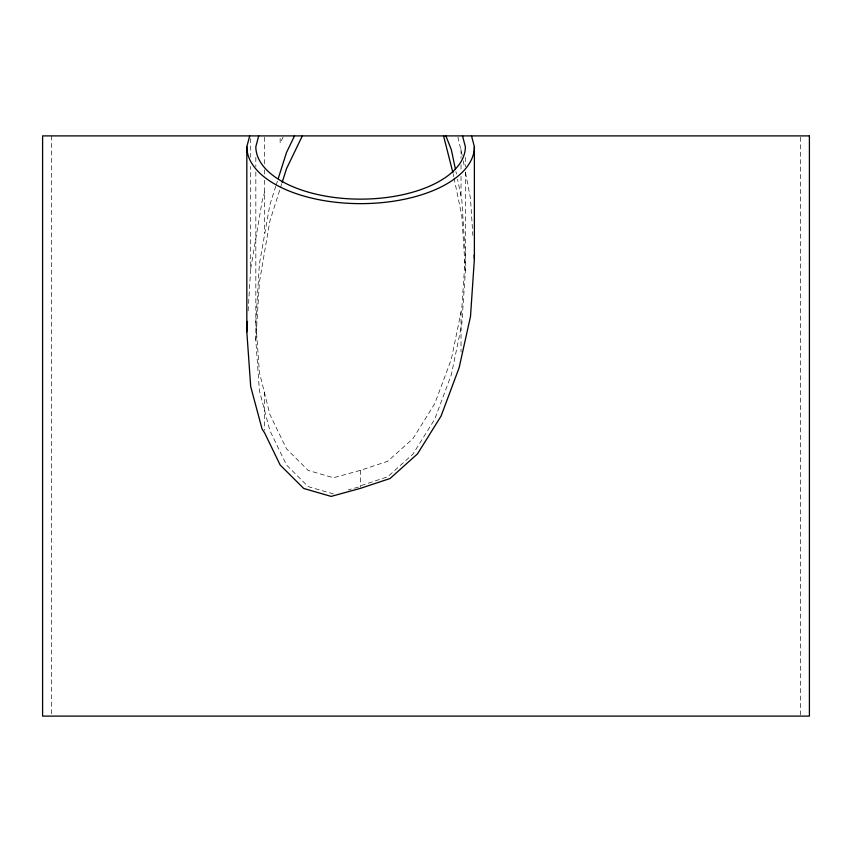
<?xml version="1.0" encoding="UTF-8"?>
<svg xmlns="http://www.w3.org/2000/svg" width="852" height="852" viewBox="0 0 852 852"><rect width="100%" height="100%" fill="white"/><g stroke="black" fill="none" stroke-linecap="round" stroke-linejoin="round"><path stroke-width="0.64" stroke-dasharray="4.26 3.19" d="M248.124 310.884L250.701 268.795L250.701 166.459M333.483 493.947L308.222 486.63L286.517 465.022L269.871 430.59L259.402 390.695L255.834 340.374L259.402 282.225L269.871 221.051L280.17 188.633M465.373 171.955L465.373 271.362L461.805 324.207L451.336 374.731L434.69 419.28L412.986 454.073L387.724 476.747L362.132 485.257L360.598 486.481L348.276 489.879M250.701 268.795L262.075 201.477L264.631 191.988M275.814 186.151L269.871 204.863L259.402 263.939L255.834 322.088L259.402 372.409L269.871 414.402L286.517 448.834L308.222 470.442L333.483 477.759L360.598 470.283L387.724 461.273L412.986 438.599L434.69 403.805L451.336 359.256L461.805 308.36L465.373 255.515L461.805 199.89L457.524 179.176M276.208 184.905L277.401 181.167M280.574 187.387L281.756 183.638M283.162 136.938L280.148 143.189L280.148 137.108M457.875 136.97L462.274 155.682M455.916 171.486L456.448 174.053M453.221 174.138L453.754 176.694M454.031 177.983L461.805 215.737L465.373 271.362M463.275 160.89L464.265 166.097M465.512 172.605L470.506 198.623L472.86 235.397M800.433 137.225L800.433 714.775M465.373 157.364L465.373 166.651M461.028 149.175L461.028 158.248M461.028 164.724L461.028 171.209M461.028 176.385L461.028 195.822M461.028 311.811L461.028 351.982M360.598 470.283L360.598 487.003M264.631 137.204L264.631 164.596M264.631 169.814L264.631 175.033M264.631 180.251L264.631 232.937M264.631 391.963L264.631 430.271M255.834 157.375L255.834 166.672M255.834 171.987L255.834 340.374M250.701 138.556L250.701 157.162M51.567 135.894L51.567 714.775"/><path stroke-width="1.28" d="M471.518 135.894L474.383 146.757L474.383 259.04L470.506 316.411L459.132 367.723L441.059 416.095L417.491 453.882L390.046 478.505L360.598 488.292L331.151 496.407L303.717 488.462L280.148 464.99L264.631 432.912L262.075 429.035L250.701 386.584L246.824 331.939L247.474 321.406M246.824 331.939L246.824 146.757L249.689 135.894M258.688 135.894L255.834 146.757A104.775 52.387 0 0 0 360.598 199.134A104.775 52.387 0 0 0 465.373 146.757L462.519 135.894M278.189 178.675L286.517 152.487L294.515 135.894M282.161 182.392L286.517 168.685L302.332 135.894M445.894 135.894L451.336 149.707L455.373 168.93M443.551 135.894L452.955 172.86M474.127 255.099L474.383 259.04M474.383 146.757A113.774 56.892 0 0 1 360.598 203.639A113.774 56.892 0 0 1 246.824 146.757M809.4 135.894L42.6 135.894L42.6 716.106L809.4 716.106L809.4 135.894"/></g></svg>
